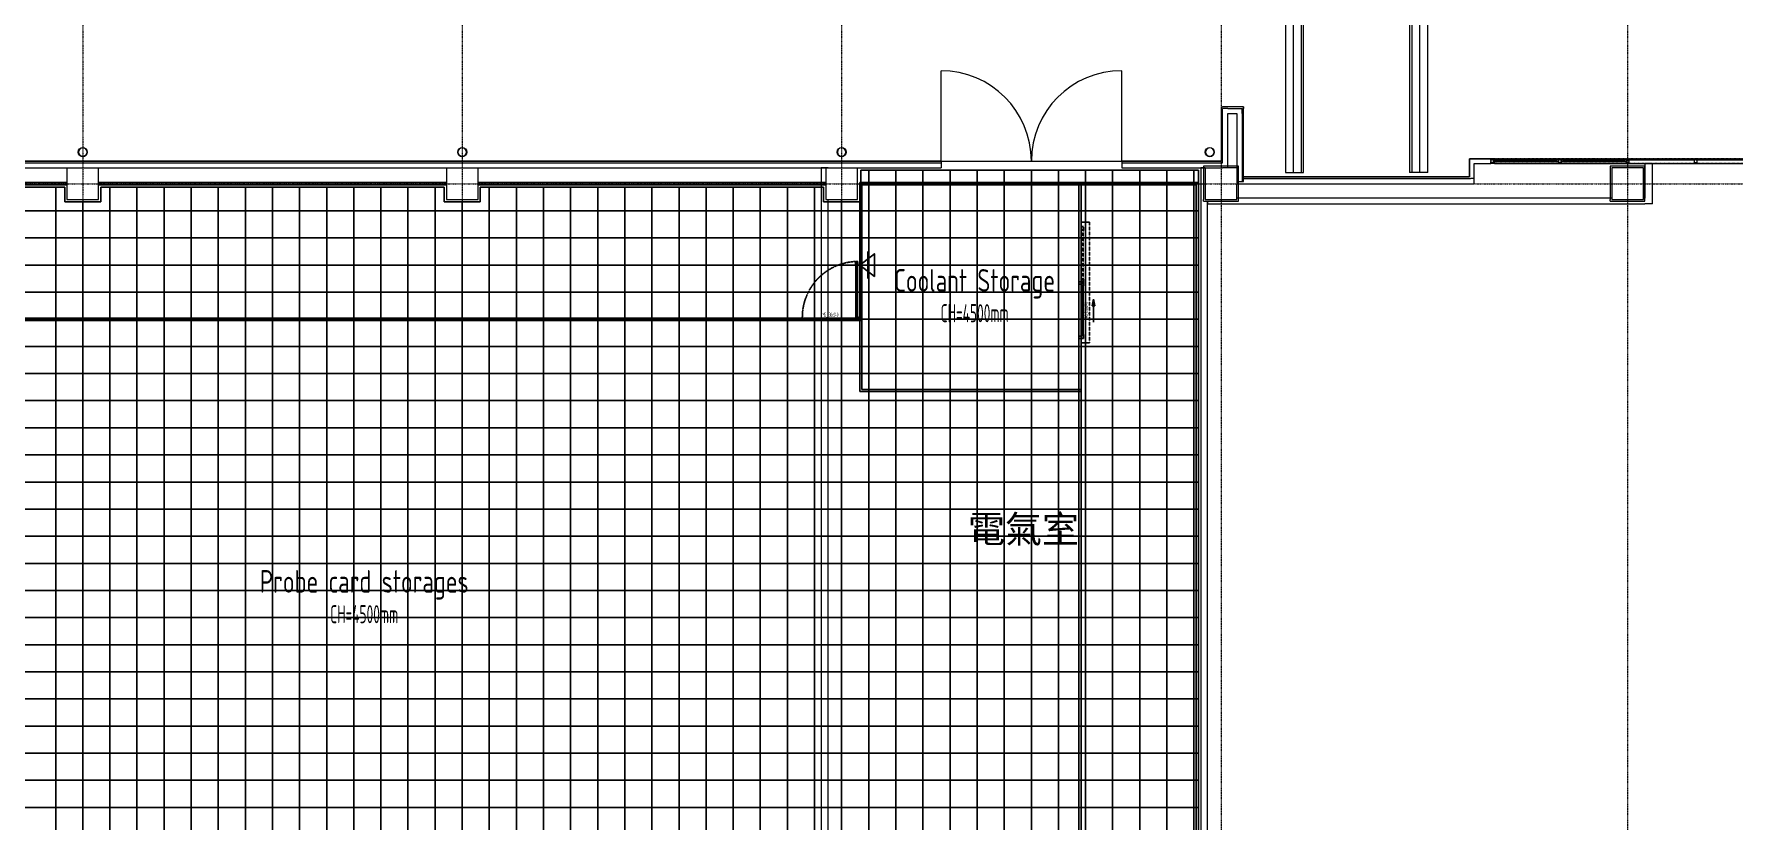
# Model space of a CAD drawing. Extents: x -32000 to 290600, y -96057 to 131250.
# Drawn here: x 217320 to 254956, y 75900 to 93312 of the extents above; entities that cross this region are included whole.
import ezdxf
from ezdxf.enums import TextEntityAlignment as Align

# ---------------------------------------------------------------- set-up
doc = ezdxf.new("R2010")
doc.units = 0
for name, pattern in [('H12PL3$0$JJP_三點線', [0.9, 0.3, -0.15, 0, -0.15, 0, -0.15, 0, -0.15]), ('H12PL3$0$JJP_虛線(退縮線、投影線、地下室範圍、非屬本工程、圖面分區)', [0.45, 0.3, -0.15]), ('H12PL3$0$TAI_虛線', [5.644, 2.822, -2.822]), ('XFDP30$0$HIDDEN', [0.3, 0.2, -0.1]), ('XFDP30$0$HIDDEN2', [0.1875, 0.125, -0.0625])]:
    doc.linetypes.add(name, pattern=pattern)
for name, color, linetype in [('H12PL3$0$A-OBJE-MEP', 252, 'Continuous'), ('H12PL3$0$A-WALL-EX', 252, 'Continuous'), ('H12PL3$0$A-WALL-IN', 252, 'Continuous'), ('H12PL3$0$A-WINDOW', 252, 'Continuous'), ('H12PL3$0$A-ZONE', 252, 'Continuous'), ('H12PL3$0$Door', 252, 'Continuous'), ('H12PL3$0$S-COL', 252, 'Continuous'), ('H12PL3$0$S-GRID', 252, 'Continuous'), ('XFDP30$0$A-CR-TT2', 9, 'Continuous'), ('XFDP30$0$A-CR-TXT', 9, 'Continuous'), ('XFDP30$0$A-Door (50K)', 9, 'Continuous'), ('XFDP30$0$A-Partition-Col (50K)', 9, 'Continuous'), ('XFDP30$0$A-S-C1-800x1000-v (50K)', 9, 'Continuous'), ('XFDP30$0$A-W-P1S (50K)', 9, 'Continuous'), ('XFDP30$0$A-W-P2D (50K)', 9, 'Continuous'), ('XFDP30$0$A-W-R1 (Rockwool) (50K)', 9, 'Continuous'), ('XFDR30-50K$0$A-R-Plan', 9, 'Continuous')]:
    doc.layers.add(name, color=color, linetype=linetype)
doc.styles.add('H12PL3$0$Standard', font='', dxfattribs={"width": 0.8})
doc.styles.add('XFDP30$0$AA-TXT', font='isocp.shx', dxfattribs={"width": 0.8, "bigfont": 'china.shx'})
doc.styles.get('H12PL3$0$Standard').set_extended_font_data('Microsoft JhengHei')

# ---------------------------------------------------------------- blocks, each defined once
blk = doc.blocks.new('XFDP30$0$GA2606')
blk.add_lwpolyline([(-13, 1), (-13, 0), (-16, 0), (-16, 0), (-16, 0), (-19, 0, -0.902738), (-19, 1), (-10, 3, 0.298217), (-9, 2), (-2, 2, 0.414214), (-2, 3), (-2, 18), (-2, 18), (-2, 20, -0.668179), (-2, 20), (0, 18), (0, 0), (0, 0), (-2, 0)], format="xyb", close=True)
blk = doc.blocks.new('XFDP30$0$Door-120x000_AS')
at = {"ltscale": 5}
blk.add_hatch(color=256, dxfattribs=at).paths.add_polyline_path([(50.4, 32.9), (50.4, 26.9), (35.4, 29.9)])
for p, q in [((35.4, 29.9), (50.4, 32.9)), ((50.4, 26.9), (35.4, 29.9)), ((50.4, 32.9), (50.4, 26.9)), ((86.4, 29.9), (50.4, 29.9))]:
    blk.add_line(p, q)
at = {"color": 9, "linetype": 'XFDP30$0$HIDDEN2'}
blk.add_lwpolyline([(-135, 21), (132.5, 21), (132.5, 2.5), (-135, 2.5)], close=True, dxfattribs=at)
at = {"color": 1, "linetype": 'XFDP30$0$HIDDEN2'}
for points in [[(-125, 3.8), (-116.7, 3.8, 0.158507), (-116.7, 3.8), (-116.6, 3.9, 0.72636), (-116.6, 4), (-116.8, 4, 0.414214), (-116.8, 3.9, -0.414214), (-116.8, 3.9), (-117.5, 3.9, -0.414214), (-117.6, 4), (-117.6, 4.4, 0.414214), (-117.6, 4.4), (-117.6, 4.4, 0.414214), (-117.7, 4.4), (-117.7, 4, -0.414214), (-117.7, 3.9), (-117.8, 3.9, -0.414214), (-117.9, 4), (-117.9, 5.7), (-117.9, 5.8), (-117.9, 5.8), (-117.9, 7.6, -0.414214), (-117.8, 7.6), (-117.7, 7.6, -0.414214), (-117.7, 7.6), (-117.7, 7.1, 0.414214), (-117.6, 7.1), (-117.6, 7.1, 0.414214), (-117.6, 7.1), (-117.6, 7.6, -0.414214), (-117.5, 7.6), (-116.8, 7.6, -0.414214), (-116.8, 7.6), (-116.8, 7.6, 0.414214), (-116.8, 7.6), (-116.6, 7.6, 0.72636), (-116.6, 7.6), (-116.7, 7.7, 0.158507), (-116.7, 7.7), (-125, 7.7, 0.414214), (-125, 7.7), (-125, 3.9, 0.414214)], [(0, 3.8), (-8.3, 3.8, -0.158507), (-8.3, 3.8), (-8.4, 3.9, -0.72636), (-8.4, 4), (-8.2, 4, -0.414214), (-8.2, 3.9, 0.414214), (-8.2, 3.9), (-7.5, 3.9, 0.414214), (-7.4, 4), (-7.4, 4.4, -0.414214), (-7.4, 4.4), (-7.4, 4.4, -0.414214), (-7.3, 4.4), (-7.3, 4, 0.414214), (-7.3, 3.9), (-7.2, 3.9, 0.414214), (-7.1, 4), (-7.1, 5.7), (-7.1, 5.8), (-7.1, 5.8), (-7.1, 7.6, 0.414214), (-7.2, 7.6), (-7.3, 7.6, 0.414214), (-7.3, 7.6), (-7.3, 7.1, -0.414214), (-7.4, 7.1), (-7.4, 7.1, -0.414214), (-7.4, 7.1), (-7.4, 7.6, 0.414214), (-7.5, 7.6), (-8.2, 7.6, 0.414214), (-8.2, 7.6), (-8.2, 7.6, -0.414214), (-8.2, 7.6), (-8.4, 7.6, -0.72636), (-8.4, 7.6), (-8.3, 7.7, -0.158507), (-8.3, 7.7), (0, 7.7, -0.414214), (0, 7.7), (0, 3.9, -0.414214)]]:
    blk.add_lwpolyline(points, format="xyb", close=True, dxfattribs=at)
blk.add_lwpolyline([(-117.6, 4), (-117.6, 7.5), (-7.4, 7.5), (-7.4, 4)], close=True, dxfattribs=at)
for points in [[(-2.3, -0.5, 0.070096), (-2.3, -0.5, 0.334236), (-2.2, -0.5, 0.795363), (-2.2, -0.4), (-2.6, -0.4, -0.414214), (-2.7, -0.3), (-2.7, 0.3, -0.414214), (-2.6, 0.4), (-2.2, 0.4, 0.795363), (-2.2, 0.5, 0.334236), (-2.3, 0.5, 0.070096), (-2.3, 0.5, 0.06212), (-2.3, 0.5, -0.357966), (-2.3, 0.5, -0.114149), (-2.3, 0.5), (-2.5, 0.6, 0.520559), (-2.5, 0.6, -0.09816), (-2.5, 0.6, -0.704497), (-2.6, 0.6, 0.231019), (-2.7, 0.8, -0.259663), (-2.7, 0.8), (-2.7, 1.5, 0.250846), (-2.7, 1.6, 0.148829), (-2.7, 1.6), (-2.8, 1.9, 0.835879), (-3, 1.9), (-3, -1.9, 0.835879), (-2.8, -1.9), (-2.7, -1.6, 0.148829), (-2.7, -1.6, 0.250846), (-2.7, -1.5), (-2.7, -0.8, -0.259663), (-2.7, -0.8, 0.231019), (-2.6, -0.6, -0.704497), (-2.5, -0.6, -0.09816), (-2.5, -0.6, 0.520559), (-2.5, -0.6), (-2.3, -0.5, -0.114149), (-2.3, -0.5, -0.357966), (-2.3, -0.5, 0.06212)], [(-2.5, 3.8), (5.8, 3.8, 0.158507), (5.8, 3.8), (5.9, 3.9, 0.72636), (5.9, 4), (5.7, 4, 0.414214), (5.7, 3.9, -0.414214), (5.7, 3.9), (5, 3.9, -0.414214), (4.9, 4), (4.9, 4.4, 0.414214), (4.9, 4.4), (4.9, 4.4, 0.414214), (4.8, 4.4), (4.8, 4, -0.414214), (4.8, 3.9), (4.7, 3.9, -0.414214), (4.6, 4), (4.6, 5.7), (4.6, 5.8), (4.6, 5.8), (4.6, 7.6, -0.414214), (4.7, 7.6), (4.8, 7.6, -0.414214), (4.8, 7.6), (4.8, 7.1, 0.414214), (4.9, 7.1), (4.9, 7.1, 0.414214), (4.9, 7.1), (4.9, 7.6, -0.414214), (5, 7.6), (5.7, 7.6, -0.414214), (5.7, 7.6), (5.7, 7.6, 0.414214), (5.7, 7.6), (5.9, 7.6, 0.72636), (5.9, 7.6), (5.8, 7.7, 0.158507), (5.8, 7.7), (-2.5, 7.7, 0.414214), (-2.5, 7.7), (-2.5, 3.9, 0.414214)], [(122.5, 3.8), (114.2, 3.8, -0.158507), (114.2, 3.8), (114.1, 3.9, -0.72636), (114.1, 4), (114.3, 4, -0.414214), (114.3, 3.9, 0.414214), (114.3, 3.9), (115, 3.9, 0.414214), (115.1, 4), (115.1, 4.4, -0.414214), (115.1, 4.4), (115.1, 4.4, -0.414214), (115.2, 4.4), (115.2, 4, 0.414214), (115.2, 3.9), (115.3, 3.9, 0.414214), (115.4, 4), (115.4, 5.7), (115.4, 5.8), (115.4, 5.8), (115.4, 7.6, 0.414214), (115.3, 7.6), (115.2, 7.6, 0.414214), (115.2, 7.6), (115.2, 7.1, -0.414214), (115.1, 7.1), (115.1, 7.1, -0.414214), (115.1, 7.1), (115.1, 7.6, 0.414214), (115, 7.6), (114.3, 7.6, 0.414214), (114.3, 7.6), (114.3, 7.6, -0.414214), (114.3, 7.6), (114.1, 7.6, -0.72636), (114.1, 7.6), (114.2, 7.7, -0.158507), (114.2, 7.7), (122.5, 7.7, -0.414214), (122.5, 7.7), (122.5, 3.9, -0.414214)], [(122.3, -0.5, -0.070096), (122.3, -0.5, -0.334236), (122.2, -0.5, -0.795363), (122.2, -0.4), (122.6, -0.4, 0.414214), (122.7, -0.3), (122.7, 0.3, 0.414214), (122.6, 0.4), (122.2, 0.4, -0.795363), (122.2, 0.5, -0.334236), (122.3, 0.5, -0.070096), (122.3, 0.5, -0.06212), (122.3, 0.5, 0.357966), (122.3, 0.5, 0.114149), (122.3, 0.5), (122.5, 0.6, -0.520559), (122.5, 0.6, 0.09816), (122.5, 0.6, 0.704497), (122.6, 0.6, -0.231019), (122.7, 0.8, 0.259663), (122.7, 0.8), (122.7, 1.5, -0.250846), (122.7, 1.6, -0.148829), (122.7, 1.6), (122.8, 1.9, -0.835879), (123, 1.9), (123, -1.9, -0.835879), (122.8, -1.9), (122.7, -1.6, -0.148829), (122.7, -1.6, -0.250846), (122.7, -1.5), (122.7, -0.8, 0.259663), (122.7, -0.8, -0.231019), (122.6, -0.6, 0.704497), (122.5, -0.6, 0.09816), (122.5, -0.6, -0.520559), (122.5, -0.6), (122.3, -0.5, 0.114149), (122.3, -0.5, 0.357966), (122.3, -0.5, -0.06212)]]:
    blk.add_lwpolyline(points, format="xyb", close=True)
for points in [[(-2.5, 2.5), (2.5, 2.5), (2.5, -2.5), (-2.5, -2.5)], [(4.9, 4), (4.9, 7.5), (115.1, 7.5), (115.1, 4)], [(122.5, 2.5), (117.5, 2.5), (117.5, -2.5), (122.5, -2.5)]]:
    blk.add_lwpolyline(points, close=True)
at = {"ltscale": 5}
for points in [[(2.5, 2.5), (0, 2.5), (0, 3.8), (2.5, 3.8)], [(117.5, 2.5), (120, 2.5), (120, 3.8), (117.5, 3.8)]]:
    blk.add_lwpolyline(points, close=True, dxfattribs=at)
at = {"yscale": 0.09999999999990905}
for p, xscale, zscale, rotation in [((-2.5, 2.5), 0.09999999999990905, 0.09999999999990905, 90), ((122.5, 2.5), -0.09999999999990905, 0.1, 270), ((-2.5, -2.5), -0.09999999999990905, 0.1, 90), ((122.5, -2.5), 0.09999999999990905, 0.09999999999990905, 270)]:
    blk.add_blockref('XFDP30$0$GA2606', p, dxfattribs=dict(at, xscale=xscale, zscale=zscale, rotation=rotation))
at = {"color": 9, "style": 'XFDP30$0$AA-TXT', "width": 0.45}
blk.add_attdef('120x240', text='', height=10, dxfattribs=at).set_placement((60, 14.4), align=Align.MIDDLE)
blk = doc.blocks.new('XFDP30$0$AIR RETURN GRILLE-VD')
blk.add_line((-30.3, -17.7), (29.8, -17.7))
blk.add_lwpolyline([(0, 0), (-25, -32.6), (25, -32.6)], close=True)
blk = doc.blocks.new('XFDP30$0$TP1-50-Partition_Col-side')
blk.add_lwpolyline([(-2.5, -4), (-2.5, -3.9), (-2.6, -3.9), (-2.5, -3), (-2.5, -0.3), (-2.4, -0.2), (-0.7, -0.2), (-0.5, -0.2), (-0.1, -0.2), (0, -0.2), (0, -0.2), (0.5, -0.2), (0.6, -0.2), (2.4, -0.2), (2.5, -0.3), (2.5, -3), (2.6, -3.9), (2.5, -3.9), (2.5, -4), (2.7, -4), (2.7, 0), (-2.7, 0), (-2.7, -4)], close=True)
for points in [[(-1.6, -2.1), (-2.3, -2.1, 0.414213), (-2.4, -2.2), (-2.4, -3.6), (-2.5, -3.6), (-2.5, -2.2, -0.414213), (-2.3, -2), (-1.6, -2), (-1.6, -2.1)], [(1.6, -2.1), (2.3, -2.1, -0.414213), (2.4, -2.2), (2.4, -3.6), (2.5, -3.6), (2.5, -2.2, 0.414213), (2.3, -2), (1.6, -2), (1.6, -2.1)]]:
    blk.add_lwpolyline(points, format="xyb")
blk.add_lwpolyline([(2.2, -3.6), (-2.2, -3.6, -0.414214), (-2.3, -3.5), (-2.3, -2.6, -0.414214), (-2.2, -2.5), (-1.3, -2.5, 0.414214), (-1.1, -2.3), (-1.1, -2.2, 0.414214), (-1.3, -2.1), (-1.9, -2.1), (-1.9, -2.1), (-1.3, -2.1, -0.414214), (-1.2, -2.2), (-1.2, -2.3, -0.414214), (-1.3, -2.4), (-2.2, -2.4, 0.414214), (-2.4, -2.6), (-2.4, -3.5, 0.414214), (-2.2, -3.6), (2.2, -3.6, 0.414214), (2.4, -3.5), (2.4, -2.6, 0.414214), (2.2, -2.4), (1.3, -2.4, -0.414214), (1.2, -2.3), (1.2, -2.2, -0.414214), (1.3, -2.1), (1.9, -2.1), (1.9, -2.1), (1.3, -2.1, 0.414214), (1.1, -2.2), (1.1, -2.3, 0.414214), (1.3, -2.5), (2.2, -2.5, -0.414214), (2.3, -2.6), (2.3, -3.5, -0.414214)], format="xyb", close=True)
blk = doc.blocks.new('XFDP30$0$GAD2205')
blk.add_lwpolyline([(0, 1), (0, 1), (-18, 1, -0.414214), (-18, 2), (-18, 3, -0.414214), (-18, 3), (-14, 3, 0.414214), (-13, 4), (-13, 4, 0.414214), (-14, 4), (-18, 4, -0.414214), (-18, 5), (-18, 12, -0.414214), (-18, 12), (-18, 12, 0.414214), (-18, 12), (-18, 14, 0.72636), (-19, 14), (-19, 13, 0.158507), (-19, 13), (-19, 0, 0.414214), (-19, 0), (19, 0, 0.414214), (19, 0), (19, 13, 0.158507), (19, 13), (19, 14, 0.72636), (18, 14), (18, 12, 0.414214), (18, 12, -0.414214), (18, 12), (18, 5, -0.414214), (18, 4), (14, 4, 0.414214), (13, 4), (13, 4, 0.414214), (14, 3), (18, 3, -0.414214), (18, 3), (18, 2, -0.414214), (18, 1), (0, 1)], format="xyb", close=True)
blk = doc.blocks.new('XFDP30$0$Door-S130a')
for p, q in [((8.8, 120.4), (8.8, 125.3)), ((8.8, 125.3), (9.6, 125.3)), ((9.6, 120.4), (8.8, 120.4)), ((9.6, 125.3), (9.6, 120.4))]:
    blk.add_line(p, q)
blk.add_lwpolyline([(4.8, 120.4), (4.8, 125.3), (4, 125.3), (4, 120.4)], close=True)
at = {"ltscale": 5}
for points in [[(8.8, 117.8), (8.8, 127.9), (4.8, 127.9), (4.8, 117.8)], [(5, 117.5), (5, 14.8), (5, 14.8), (5, 117.5)], [(8.6, 14.8), (8.5, 14.8), (8.5, 117.5), (8.6, 117.5)], [(8.8, 4.3), (8.8, 14.4), (4.8, 14.4), (4.8, 4.3)]]:
    blk.add_lwpolyline(points, close=True, dxfattribs=at)
blk.add_lwpolyline([(4.8, 117.9), (4.8, 116.7, 0.158507), (4.9, 116.7), (4.9, 116.5, 0.72636), (5, 116.6), (5, 116.7, 0.414214), (5, 116.7, -0.414214), (4.9, 116.8), (4.9, 117.5, -0.414214), (5, 117.5), (5.4, 117.5, 0.414214), (5.4, 117.5), (5.4, 117.6, 0.414214), (5.4, 117.6), (5, 117.6, -0.414214), (4.9, 117.6), (4.9, 117.8, -0.414214), (5, 117.8), (6.8, 117.8), (6.8, 117.8), (6.8, 117.8), (8.6, 117.8, -0.414214), (8.6, 117.8), (8.6, 117.6, -0.414214), (8.6, 117.6), (8.2, 117.6, 0.414214), (8.1, 117.6), (8.1, 117.5, 0.414214), (8.2, 117.5), (8.6, 117.5, -0.414214), (8.6, 117.5), (8.6, 116.8, -0.414214), (8.6, 116.7), (8.6, 116.7, 0.414214), (8.6, 116.7), (8.6, 116.6, 0.72636), (8.6, 116.5), (8.7, 116.7, 0.158507), (8.7, 116.7), (8.7, 117.9, 0.414214), (8.7, 117.9), (4.9, 117.9, 0.414214)], format="xyb", close=True, dxfattribs=at)
at = {"ltscale": 500}
for points in [[(3.2, -0.6), (3.2, 3.9), (3, 3.9), (3, -0.6)], [(8.5, 4.8), (4, 4.8), (4, 4.6), (8.5, 4.6)]]:
    blk.add_lwpolyline(points, close=True, dxfattribs=at)
at = {"linetype": 'XFDP30$0$HIDDEN', "ltscale": 0.1}
blk.add_arc((3.4, 4.4), 123.6, 0, 86.7594, dxfattribs=at)
at = {"ltscale": 500, "extrusion": (0, 0, -1)}
blk.add_ellipse((3.4, 4.4), major_axis=(-0.495, 0.495), ratio=1, start_param=5.497787, end_param=11.780972, dxfattribs=at)
at = {"ltscale": 5, "xscale": 0.1000000000058208, "yscale": 0.1000000000058208, "zscale": 0.1000000000058208}
blk.add_blockref('XFDP30$0$GAD2205', (6.8, 14.3), dxfattribs=at)
at = {"color": 9, "style": 'XFDP30$0$AA-TXT', "width": 0.45}
blk.add_attdef('130X240', text='', height=10, dxfattribs=at).set_placement((65, 10), align=Align.MIDDLE_CENTER)
blk = doc.blocks.new('XFDP30')
at = {"layer": 'XFDP30$0$A-W-P1S (50K)'}
for p, q in [((235600, 90025), (235600, 87025)), ((243101, 90025, 0), (235600, 90025)), ((235650, 89975), (235650, 86975)), ((243051, 89975, 0), (235650, 89975)), ((243051, 61800), (243051, 89975, 0)), ((243101, 61800), (243101, 90025, 0)), ((235600, 87025), (197075, 87025, 0)), ((235650, 86975), (197125, 86975, 0))]:
    blk.add_line(p, q, dxfattribs=at)
at = {"layer": 'XFDP30$0$A-W-P2D (50K)'}
for p, q in [((240450, 89975), (240450, 75300, 0)), ((240500, 89975), (240500, 75250, 0)), ((235600, 85400, 0), (235600, 86975)), ((235650, 85450, 0), (235650, 86975)), ((235650, 85450, 0), (240500, 85450, 0)), ((235600, 85400, 0), (240500, 85400, 0))]:
    blk.add_line(p, q, dxfattribs=at)
at = {"layer": 'XFDP30$0$A-W-R1 (Rockwool) (50K)'}
for p, q in [((210350, 90025, 0), (218050, 90025, 0)), ((210350, 89975, 0), (218050, 89975, 0)), ((226450, 90025, 0), (218750, 90025, 0)), ((226450, 89975, 0), (218750, 89975, 0)), ((227150, 90025, 0), (234850, 90025, 0)), ((227150, 89975, 0), (234850, 89975, 0))]:
    blk.add_line(p, q, dxfattribs=at)
at = {"layer": 'XFDP30$0$A-Door (50K)'}
ref = blk.add_blockref('XFDP30$0$Door-120x000_AS', (240475, 87802, 0), dxfattribs=dict(at, xscale=10, yscale=10, zscale=10, rotation=270))
ref.add_attrib('120x240', 'AS_120x240', dxfattribs={"layer": '0', "color": 9, "height": 100, "rotation": 90, "style": 'XFDP30$0$AA-TXT', "width": 0.45}).set_placement((240610, 87202, 0), align=Align.MIDDLE)
ref = blk.add_blockref('XFDP30$0$Door-S130a', (235600, 87000, 0), dxfattribs=dict(at, xscale=-10, yscale=10, zscale=10))
ref.add_attrib('130X240', 'MS_130x240', dxfattribs={"layer": '0', "color": 9, "height": 100, "style": 'XFDP30$0$AA-TXT', "width": 0.45}).set_placement((234950, 87100, 0), align=Align.MIDDLE_CENTER)
at = {"layer": 'XFDP30$0$A-Partition-Col (50K)', "yscale": 10, "zscale": 10}
for p, xscale, rotation in [((218050, 90000), -10, 270), ((218750, 90000), 10, 90.00000000000001), ((226450, 90000, 0), -10, 270), ((227150, 90000, 0), 10, 90.00000000000001), ((234850, 90000), -10, 270)]:
    blk.add_blockref('XFDP30$0$TP1-50-Partition_Col-side', p, dxfattribs=dict(at, xscale=xscale, rotation=rotation))
at = {"layer": 'XFDP30$0$A-S-C1-800x1000-v (50K)', "xscale": -10, "yscale": 10, "zscale": 10, "rotation": 90}
blk.add_blockref('XFDP30$0$AIR RETURN GRILLE-VD', (235600, 88200), dxfattribs=at)
at = {"layer": 'XFDP30$0$A-CR-TT2', "style": 'XFDP30$0$AA-TXT', "width": 0.6}
for p in [(238145, 87136), (224630, 80476)]:
    blk.add_text('CH=4500mm', height=400, dxfattribs=at).set_placement(p, align=Align.MIDDLE)
at = {"layer": 'XFDP30$0$A-CR-TXT', "style": 'XFDP30$0$AA-TXT', "width": 0.8}
for s, p in [('Coolant Storage', (238145, 87786)), ('Probe card storages', (224630, 81126))]:
    blk.add_text(s, height=500, dxfattribs=at).set_placement(p, align=Align.MIDDLE)
blk = doc.blocks.new('H12PL3')
at = {"layer": 'H12PL3$0$A-OBJE-MEP', "lineweight": 0, "flags": 128}
for points in [[(218495, 90700, 1), (218305, 90700, 1)], [(226895, 90700, 1), (226705, 90700, 1)], [(235295, 90700, 1), (235105, 90700, 1)], [(243445, 90700, 1), (243255, 90700, 1)]]:
    blk.add_lwpolyline(points, format="xyb", close=True, dxfattribs=at)
at = {"layer": 'H12PL3$0$A-OBJE-MEP', "lineweight": 0}
for centre in [(218400, 90700), (226800, 90700), (235200, 90700), (243350, 90700)]:
    blk.add_circle(centre, 100, dxfattribs=at)
at = {"layer": 'H12PL3$0$A-WALL-EX', "lineweight": 0}
for p, q in [((243750, 91665), (243635, 91665)), ((243750, 91665), (243635, 91665)), ((243635, 90500), (243635, 91665)), ((243750, 91665), (244065, 91665)), ((244065, 91550), (244065, 91665)), ((244065, 91550), (244065, 91665)), ((244065, 91550), (244065, 90150)), ((157400, 90465), (237400, 90465)), ((237400, 90500), (237400, 90465)), ((237400, 90465), (237400, 90385)), ((237400, 90385), (237400, 90350)), ((241400, 90500), (241400, 90465)), ((241400, 90465), (243600, 90465)), ((241400, 90465), (241400, 90385)), ((241400, 90385), (241400, 90350)), ((243600, 90465), (243635, 90465)), ((243600, 90465), (243635, 90465)), ((243635, 90465), (243635, 90500)), ((249570, 90550), (249570, 90450)), ((243950, 90150), (243950, 90050)), ((244065, 90150), (244065, 90050)), ((244065, 90150), (244065, 90115)), ((244065, 90115), (244100, 90115)), ((244065, 90115), (244100, 90115)), ((244100, 90050), (244100, 90150)), ((244100, 90115), (249100, 90115)), ((249100, 90115), (249123.33, 90115)), ((249100, 90115), (249123.33, 90115)), ((249200, 90115), (249123.33, 90115)), ((249200, 90115), (249123.33, 90115))]:
    blk.add_line(p, q, dxfattribs=at)
at = {"layer": 'H12PL3$0$A-WALL-EX', "linetype": 'H12PL3$0$JJP_虛線(退縮線、投影線、地下室範圍、非屬本工程、圖面分區)', "lineweight": 0}
for p, q in [((243950, 90050), (244065, 90050)), ((244065, 90050), (244100, 90050))]:
    blk.add_line(p, q, dxfattribs=at)
at = {"layer": 'H12PL3$0$A-WALL-EX', "lineweight": 0, "flags": 128}
for points in [[(245380, 90250), (245380, 115330)], [(245425, 90250), (245425, 115375)], [(247775, 115375), (247775, 90250)], [(247820, 115330), (247820, 90250)], [(245025, 114975), (245025, 90250)], [(245200, 115150), (245200, 90250)], [(248000, 90250), (248000, 115150)], [(248175, 90250), (248175, 114975)], [(243600, 91700), (243635, 91700)], [(243600, 91700), (243600, 90500)], [(244100, 91700), (243635, 91700)], [(243750, 91550), (243950, 91550)], [(243750, 90350), (243750, 91550)], [(243950, 91550), (243950, 90000)], [(244100, 90150), (244100, 91700)], [(244100, 90150), (244100, 91700)], [(244100, 90150), (244100, 91700)], [(244100, 90150), (244100, 91700)], [(244100, 90150), (244100, 91700)], [(244100, 91700), (244100, 91665)], [(244100, 90150), (244100, 91665)], [(151700, 90500), (243600, 90500)], [(157380, 90500), (237360, 90500)], [(157380, 90500), (237360, 90500)], [(157380, 90500), (237360, 90500)], [(157380, 90500), (237360, 90500)], [(237400, 90500), (157400, 90500)], [(157400, 90350), (237400, 90350)], [(241380, 90500), (243600, 90500)], [(241380, 90500), (243600, 90500)], [(241380, 90500), (243600, 90500)], [(241380, 90500), (243600, 90500)], [(243600, 90500), (241400, 90500)], [(241400, 90350), (243635, 90350)], [(243750, 90350), (243635, 90350)], [(243750, 90350), (243635, 90350)], [(249100, 90150), (249100, 90550)], [(249100, 90150), (249100, 90550)], [(249100, 90150), (249100, 90550)], [(249100, 90150), (249100, 90550)], [(249100, 90150), (249100, 90550)], [(249100, 90550), (262150, 90550)], [(249100, 90550), (262150, 90550)], [(249100, 90550), (249570, 90550)], [(249100, 90550), (249570, 90550)], [(249100, 90550), (249570, 90550)], [(249100, 90550), (249100, 90450)], [(249570, 90550), (249100, 90550)], [(249100, 90450), (249100, 90150)], [(249200, 90115), (249200, 90450)], [(249200, 90450), (249570, 90450)], [(243950, 90000), (244065, 90000)], [(244065, 90000), (249200, 90000)], [(244100, 90150), (249100, 90150)], [(244100, 90150), (249100, 90150)], [(244100, 90150), (249100, 90150)], [(244100, 90150), (249100, 90150)], [(244100, 90150), (249100, 90150)], [(249100, 90150), (244100, 90150)], [(245025, 90250), (245425, 90250)], [(245200, 90250), (245380, 90250)], [(248175, 90250), (247775, 90250)], [(248000, 90250), (247820, 90250)], [(249200, 90000), (249200, 90115)]]:
    blk.add_lwpolyline(points, dxfattribs=at)
at = {"layer": 'H12PL3$0$A-WALL-IN', "lineweight": 0, "flags": 128}
for points in [[(234900, 90350), (234750, 90350)], [(234750, 90350), (234750, 75450)], [(243250, 90350), (243150, 90350)], [(243150, 90350), (243150, 89612.5)], [(243215, 90385), (243215, 90350)], [(243950, 90385), (243215, 90385)], [(243215, 90350), (243215, 89650)], [(243985, 90385), (243950, 90385)], [(243985, 89650), (243985, 90385)], [(252215, 90385), (252215, 90350)], [(252950, 90385), (252215, 90385)], [(252215, 90350), (252215, 89650)], [(252985, 90385), (252950, 90385)], [(252985, 90450), (252985, 89677.74)], [(253150, 90450), (252985, 90450)], [(252985, 89650), (252985, 90385)], [(253150, 89552.74), (253150, 90450)], [(234900, 75450), (234900, 89650)], [(243150, 89615.24), (243150, 75450)], [(243215, 89615), (243215, 89650)], [(243215, 89615), (243985, 89615)], [(243300, 75450), (243300, 89615.24)], [(243300, 89597.77), (243300, 89552.74)], [(252250, 89677.74), (243950, 89677.74)], [(243985, 89615), (243985, 89650)], [(252215, 89615), (252215, 89650)], [(252215, 89615), (252985, 89615)], [(252985, 89677.74), (252950, 89677.74)], [(252985, 89615), (252985, 89650)], [(243300, 89552.74), (252985, 89552.74)], [(253150, 89552.74), (252985, 89552.74)]]:
    blk.add_lwpolyline(points, dxfattribs=at)
at = {"layer": 'H12PL3$0$A-WINDOW', "lineweight": 0}
for p, q in [((249650, 90550), (249570, 90550)), ((249570, 90550), (249570, 90450)), ((249650, 90450), (249570, 90450)), ((249570.79, 90530), (249570.79, 90460)), ((249630.79, 90530), (249570.79, 90530)), ((249630.79, 90460), (249570.79, 90460)), ((249620, 90540), (249620, 90520)), ((249650, 90540), (249620, 90540)), ((249650, 90520), (249620, 90520)), ((249630.79, 90530), (249630.79, 90460)), ((249650, 90550), (249650, 90540)), ((249650, 90520), (249650, 90450)), ((251070.59, 90530), (251070.59, 90460)), ((251130.59, 90530), (251070.59, 90530)), ((251130.59, 90460), (251070.59, 90460)), ((251130.59, 90530), (251130.59, 90460)), ((252570.59, 90530), (252570.59, 90460)), ((252630.59, 90530), (252570.59, 90530)), ((252630.59, 90460), (252570.59, 90460)), ((252630.59, 90530), (252630.59, 90460)), ((254070.49, 90530), (254070.49, 90460)), ((254130.49, 90530), (254070.49, 90530)), ((254130.49, 90460), (254070.49, 90460)), ((254130.49, 90530), (254130.49, 90460))]:
    blk.add_line(p, q, dxfattribs=at)
at = {"layer": 'H12PL3$0$A-WINDOW', "linetype": 'H12PL3$0$TAI_虛線', "lineweight": 0, "flags": 128}
for points in [[(262150, 90550), (262100, 90550), (261600, 90550), (260600, 90550), (260100.1, 90550), (259100, 90550), (258600.2, 90550), (257600, 90550), (257100.3, 90550), (256100, 90550), (255600.39, 90550), (254600, 90550), (254100.49, 90550), (253100, 90550), (252600.59, 90550), (251600, 90550), (251100.59, 90550), (250100, 90550), (249600.79, 90550), (249570, 90550)], [(249570, 90450), (249570, 90550)], [(262100, 90450), (262050, 90450), (261600, 90450), (260600, 90450), (260100.1, 90450), (259100, 90450), (258600.2, 90450), (257600, 90450), (257100.3, 90450), (256100, 90450), (255600.39, 90450), (254600, 90450), (254100.49, 90450), (253100, 90450), (252600.59, 90450), (251600, 90450), (251100.59, 90450), (250100, 90450), (249600.79, 90450), (249570, 90450)]]:
    blk.add_lwpolyline(points, dxfattribs=at)
at = {"layer": 'H12PL3$0$A-WINDOW', "lineweight": 0, "flags": 128}
for points in [[(249630.79, 90540), (249675.79, 90540), (249675.79, 90485), (249630.79, 90485)], [(249675.79, 90540), (251025.59, 90540), (251025.59, 90530.18), (249675.79, 90530.18)], [(249675.79, 90530.18), (251025.59, 90530.18), (251025.59, 90494.82), (249675.79, 90494.82)], [(249675.79, 90494.82), (251025.59, 90494.82), (251025.59, 90485), (249675.79, 90485)], [(251070.59, 90485), (251025.59, 90485), (251025.59, 90540), (251070.59, 90540)], [(251130.59, 90540), (251175.59, 90540), (251175.59, 90485), (251130.59, 90485)], [(251175.59, 90540), (252525.59, 90540), (252525.59, 90530.18), (251175.59, 90530.18)], [(251175.59, 90530.18), (252525.59, 90530.18), (252525.59, 90494.82), (251175.59, 90494.82)], [(251175.59, 90494.82), (252525.59, 90494.82), (252525.59, 90485), (251175.59, 90485)], [(252570.59, 90485), (252525.59, 90485), (252525.59, 90540), (252570.59, 90540)], [(254090.49, 90540), (254090.49, 90520), (252610.59, 90520), (252610.59, 90540)], [(255590.39, 90540), (255590.39, 90520), (254110.49, 90520), (254110.49, 90540)]]:
    blk.add_lwpolyline(points, close=True, dxfattribs=at)
for points in [[(249650, 90550), (250100, 90550), (251100.59, 90550), (251600, 90550), (252600.59, 90550), (253100, 90550), (254100.49, 90550), (254600, 90550), (255600.39, 90550), (256100, 90550), (257100.3, 90550), (257600, 90550), (258600.2, 90550), (259100, 90550), (260100.1, 90550), (260600, 90550), (261600, 90550), (262100, 90550), (262150, 90550)], [(262140, 90540), (262100, 90540), (261600, 90540), (260600, 90540), (260100.1, 90540), (259100, 90540), (258600.2, 90540), (257600, 90540), (257100.3, 90540), (256100, 90540), (255600.39, 90540), (254600, 90540), (254100.49, 90540), (253100, 90540), (252600.59, 90540), (251600, 90540), (251100.59, 90540), (250100, 90540), (249650, 90540)], [(251070.59, 90520), (250100, 90520), (249650, 90520)], [(249650, 90450), (250100, 90450), (251100.59, 90450), (251600, 90450), (252600.59, 90450), (253100, 90450), (254100.49, 90450), (254600, 90450), (255600.39, 90450), (256100, 90450), (257100.3, 90450), (257600, 90450), (258600.2, 90450), (259100, 90450), (260100.1, 90450), (260600, 90450), (261600, 90450), (262050, 90450), (262100, 90450)], [(252570.59, 90520), (251600, 90520), (251130.59, 90520)], [(254070.49, 90520), (253100, 90520), (252630.59, 90520)], [(255570.39, 90520), (254600, 90520), (254130.49, 90520)]]:
    blk.add_lwpolyline(points, dxfattribs=at)
at = {"layer": 'H12PL3$0$Door', "lineweight": 0}
for p, q in [((237400, 90500), (237400, 92500)), ((241400, 90500), (241400, 92500)), ((237400, 90500), (237400, 90465)), ((237400, 90500), (237400, 90465)), ((237400, 90465), (237400, 90385)), ((237400, 90465), (237400, 90385)), ((237400, 90385), (237400, 90350)), ((241400, 90500), (241400, 90465)), ((241400, 90500), (241400, 90465)), ((241400, 90465), (241400, 90385)), ((241400, 90465), (241400, 90385)), ((241400, 90385), (241400, 90350)), ((249570, 90550), (249570, 90450))]:
    blk.add_line(p, q, dxfattribs=at)
for centre, start, end in [((237400, 90500), 0, 90), ((241400, 90500), 90, 180)]:
    blk.add_arc(centre, 2000, start, end, dxfattribs=at)
at = {"layer": 'H12PL3$0$S-COL', "lineweight": 0, "flags": 128}
for points in [[(218050, 90350), (218050, 89650), (218750, 89650), (218750, 90350)], [(226450, 90350), (226450, 89650), (227150, 89650), (227150, 90350)], [(234850, 90350), (234850, 89650), (235550, 89650), (235550, 90350)], [(243250, 90350), (243250, 89650), (243950, 89650), (243950, 90000)], [(243250, 90350), (243250, 89650), (243950, 89650), (243950, 90000)], [(243950, 90350), (243750, 90350)], [(243950, 90350), (243750, 90350)]]:
    blk.add_lwpolyline(points, dxfattribs=at)
blk.add_lwpolyline([(252250, 89650), (252950, 89650), (252950, 90350), (252250, 90350)], close=True, dxfattribs=at)
at = {"layer": 'H12PL3$0$S-GRID', "linetype": 'H12PL3$0$JJP_三點線', "lineweight": 0}
for p, q in [((218400, 128250), (218400, -28000)), ((226800, 128250), (226800, -28000)), ((235200, 128250), (235200, -28000)), ((243600, 128250), (243600, -28000)), ((252600, 128250), (252600, -28000)), ((-29000, 90000), (289600, 90000))]:
    blk.add_line(p, q, dxfattribs=at)
blk.add_blockref('XFDP30', (0, 0))
at = {"layer": 'H12PL3$0$A-ZONE', "style": 'H12PL3$0$Standard'}
blk.add_text('電氣室', height=600, dxfattribs=at).set_placement((239225.04, 82658.31), align=Align.TOP_CENTER)
blk = doc.blocks.new('XFDR30-50K')
at = {"layer": 'XFDR30-50K$0$A-R-Plan'}
for p, q in [((243101, 90300), (235625, 90300)), ((235625, 90300), (235625, 87000)), ((243101, 90000), (235625, 90000)), ((235800, 50075), (235800, 90300)), ((236400, 50075), (236400, 90300)), ((237000, 50075), (237000, 90300)), ((237600, 50075), (237600, 90300)), ((238200, 50075), (238200, 90300)), ((238800, 50075), (238800, 90300)), ((239400, 50075), (239400, 90300)), ((240000, 50075), (240000, 90300)), ((240600, 50075), (240600, 90300)), ((241200, 50075), (241200, 90300)), ((241800, 50075), (241800, 90300)), ((242400, 50075), (242400, 90300)), ((243000, 50075), (243000, 90300)), ((243101, 50075), (243101, 90300)), ((218000, 89925, 0), (210400, 89925, 0)), ((217800, 75, 0), (217800, 89925, 0)), ((218000, 89600), (218000, 89925, 0)), ((218800, 89600), (218000, 89600)), ((218400, 75600), (218400, 89600, 0)), ((226400, 89925, 0), (218800, 89925, 0)), ((218800, 89925, 0), (218800, 89600)), ((219000, 75, 0), (219000, 89925, 0)), ((219600, 75, 0), (219600, 89925, 0)), ((220200, 75, 0), (220200, 89925, 0)), ((220800, 75, 0), (220800, 89925, 0)), ((221400, 75, 0), (221400, 89925, 0)), ((222000, 75, 0), (222000, 89925, 0)), ((222600, 75, 0), (222600, 89925, 0)), ((223200, 75, 0), (223200, 89925, 0)), ((223800, 75, 0), (223800, 89925, 0)), ((224400, 75, 0), (224400, 89925, 0)), ((225000, 75, 0), (225000, 89925, 0)), ((225600, 75, 0), (225600, 89925, 0)), ((226200, 75, 0), (226200, 89925, 0)), ((226400, 89600), (226400, 89925, 0)), ((227200, 89600), (226400, 89600)), ((226800, 75600), (226800, 89600, 0)), ((234800, 89925, 0), (227200, 89925, 0)), ((227200, 89925, 0), (227200, 89600)), ((227400, 60600), (227400, 89925, 0)), ((228000, 60600), (228000, 89925, 0)), ((228600, 60600), (228600, 89925, 0)), ((229200, 60600), (229200, 89925, 0)), ((229800, 60600), (229800, 89925, 0)), ((230400, 60600), (230400, 89925, 0)), ((231000, 60600), (231000, 89925, 0)), ((231600, 75, 0), (231600, 89925, 0)), ((232200, 75, 0), (232200, 89925, 0)), ((232800, 75, 0), (232800, 89925, 0)), ((233400, 75, 0), (233400, 89925, 0)), ((234000, 75, 0), (234000, 89925, 0)), ((234600, 75, 0), (234600, 89925, 0)), ((234800, 89600), (234800, 89925, 0)), ((235625, 89600), (234800, 89600)), ((235200, 75600), (235200, 89650)), ((243101, 89400), (197075, 89400)), ((243101, 88800), (197075, 88800)), ((243101, 88200), (197075, 88200)), ((243101, 87600), (197075, 87600)), ((243101, 87000), (197075, 87000)), ((243101, 86400), (197075, 86400)), ((243101, 85800), (174600, 85800)), ((243101, 85200), (174600, 85200)), ((243101, 84600), (174600, 84600)), ((243101, 84000), (174600, 84000)), ((243101, 83400), (174600, 83400)), ((243101, 82800), (211800, 82800)), ((243101, 82200), (211800, 82200)), ((243101, 81600), (211800, 81600)), ((243101, 81000), (174600, 81000)), ((243101, 80400), (174600, 80400)), ((243101, 79800), (211800, 79800)), ((243101, 79200), (211800, 79200)), ((243101, 78600), (174600, 78600)), ((243101, 78000), (201000, 78000)), ((243101, 77400), (201000, 77400)), ((243101, 76800), (201000, 76800)), ((243101, 76200), (174600, 76200))]:
    blk.add_line(p, q, dxfattribs=at)

msp = doc.modelspace()

# ---------------------------------------------------------------- block references
for name in ['H12PL3', 'XFDR30-50K']:
    msp.add_blockref(name, (0, 0))

doc.saveas('drawing.dxf')
